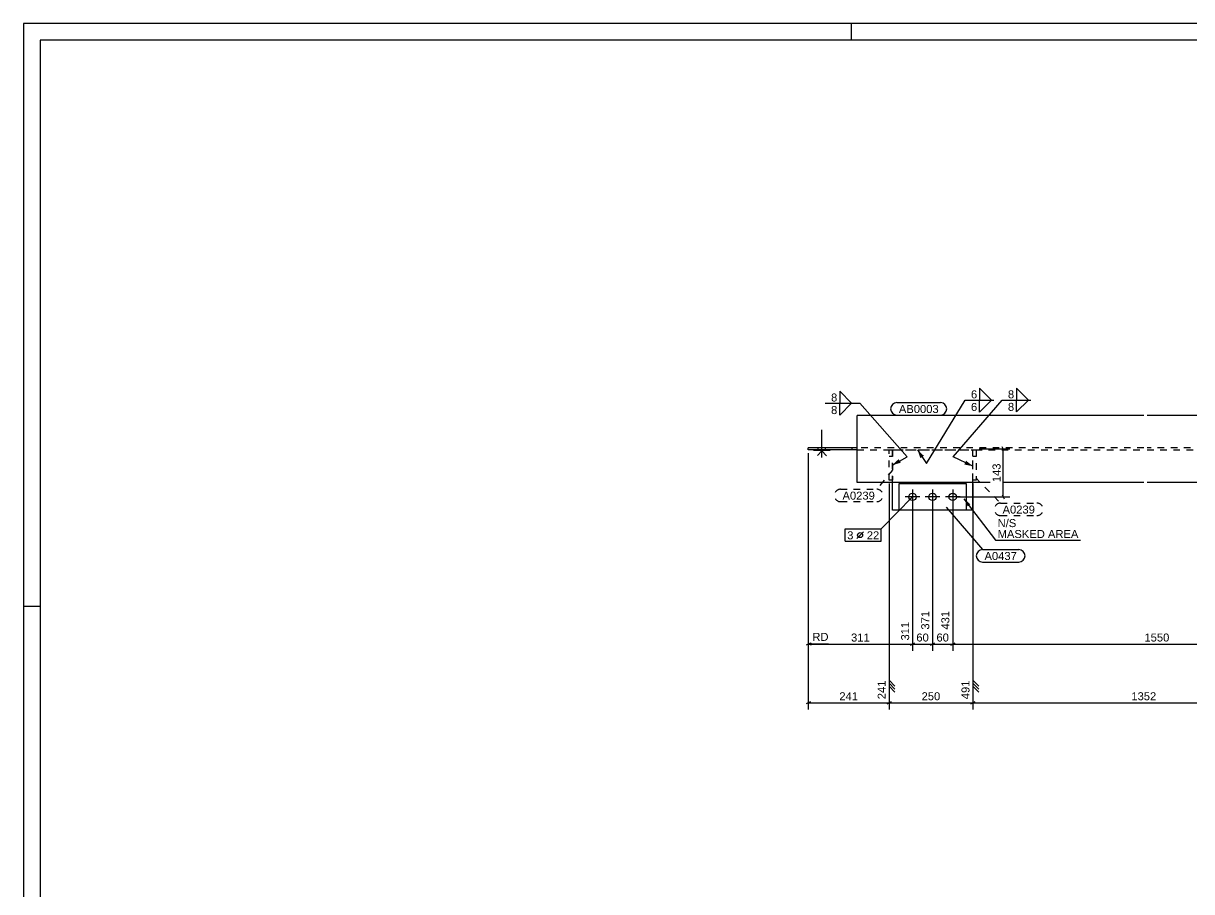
# Model space of a CAD drawing. Header units: millimetres. Extents: x -232 to 609, y -265 to 329.
# Drawn here: x -231.7 to 116.8, y 69.9 to 328.9 of the extents above; entities that cross this region are included whole.
import ezdxf

# ---------------------------------------------------------------- set-up
doc = ezdxf.new("R2010")
doc.units = ezdxf.units.MM
doc.linetypes.add('DXK_LINE_DOT2', pattern=[3.9198, 1.9599, -1.9599])
doc.styles.add('Arial', font='ARIAL.TTF', dxfattribs={"height": 0.2})

# ---------------------------------------------------------------- blocks, each defined once
blk = doc.blocks.new('Unknown-43780186-1158')
at = {"color": 5, "linetype": 'Continuous'}
for p, q in [((609.27, 328.9), (-231.73, 328.9)), ((-231.73, 328.9), (-231.73, -265.1)), ((604.27, 323.9), (-226.73, 323.9)), ((-226.73, 323.9), (-226.73, -260.1))]:
    blk.add_line(p, q, dxfattribs=at)
at = {"color": 7, "linetype": 'Continuous'}
for p, q in [((15.27, 323.9), (15.27, 328.9)), ((-226.73, 154.9), (-231.73, 154.9))]:
    blk.add_line(p, q, dxfattribs=at)
blk = doc.blocks.new('Part-43780186-25997 - 1207')
at = {"color": 7, "linetype": 'DXK_LINE_DOT2'}
for p, q in [((51.5, 192.62), (51.5, 201.62)), ((51.5, 201.62), (52.5, 201.62)), ((52.5, 199.72), (51.5, 199.72)), ((52.5, 201.62), (52.5, 192.62)), ((52.5, 192.62), (51.5, 192.62))]:
    blk.add_line(p, q, dxfattribs=at)
blk = doc.blocks.new('Bolt-43780186-1389 - 1207')
at = {"color": 3, "linetype": 'Continuous'}
for p, q in [((6.42, 199.37), (6.42, 207.62)), ((6.42, 199.37), (6.42, 207.62)), ((5.32, 201.62), (5.32, 202.27)), ((5.32, 201.62), (5.32, 202.27)), ((7.52, 201.62), (7.52, 202.27)), ((7.52, 201.62), (7.52, 202.27))]:
    blk.add_line(p, q, dxfattribs=at)
blk = doc.blocks.new('Surfacing-43780186-1254 - 1207')
at = {"color": 7, "linetype": 'Continuous'}
for p, q in [((3.93, 201.62), (3.93, 201.57)), ((3.93, 201.57), (8.93, 201.57)), ((8.93, 201.62), (8.93, 201.57))]:
    blk.add_line(p, q, dxfattribs=at)
at = {"color": 246, "linetype": 'DXK_LINE_DOT2'}
blk.add_line((3.93, 201.62), (8.93, 201.62), dxfattribs=at)
blk = doc.blocks.new('Part-43780186-25994 - 1207')
at = {"color": 7, "linetype": 'DXK_LINE_DOT2'}
for p, q in [((27.5, 191.95), (27.5, 201.62)), ((27.5, 201.62), (51.5, 201.62)), ((51.5, 191.95), (51.5, 201.62))]:
    blk.add_line(p, q, dxfattribs=at)
at = {"color": 2, "linetype": 'Continuous'}
for p, q in [((27.5, 183.62), (27.5, 191.95)), ((51.5, 183.62), (51.5, 191.95)), ((51.5, 183.62), (27.5, 183.62))]:
    blk.add_line(p, q, dxfattribs=at)
blk = doc.blocks.new('Part-43780186-1249 - 1207')
at = {"linetype": 'Continuous'}
blk.add_hatch(color=2, dxfattribs=at).paths.add_polyline_path([(261.1, 201.95), (260.3, 203.35), (261.9, 203.35)])
at = {"color": 2, "linetype": 'Continuous'}
for p, q in [((17, 191.95), (17, 211.95)), ((102.5, 211.95), (17, 211.95)), ((230.1, 211.95), (103.5, 211.95)), ((281.1, 211.95), (231.1, 211.95)), ((281.1, 191.95), (281.1, 211.95)), ((2.42, 201.62), (2.42, 202.27)), ((17, 202.27), (2.42, 202.27)), ((15.5, 201.62), (15.5, 202.27)), ((261.1, 201.95), (260.3, 203.35)), ((260.3, 203.35), (261.9, 203.35)), ((261.9, 203.35), (261.1, 201.95)), ((281.17, 202.27), (281.1, 202.27)), ((281.17, 202.27), (291.1, 202.27)), ((282.6, 201.62), (282.6, 202.27)), ((291.1, 202.27), (291.1, 201.62)), ((16.93, 201.62), (2.42, 201.62)), ((6.42, 201.32), (5.12, 200.02)), ((6.42, 201.32), (7.82, 199.92)), ((17, 201.62), (16.93, 201.62)), ((291.1, 201.62), (281.1, 201.62)), ((287.1, 201.32), (285.8, 200.02)), ((287.1, 201.32), (288.5, 199.92)), ((102.5, 191.95), (17, 191.95)), ((230.1, 191.95), (103.5, 191.95)), ((281.1, 191.95), (231.1, 191.95))]:
    blk.add_line(p, q, dxfattribs=at)
at = {"color": 7, "linetype": 'DXK_LINE_DOT2'}
for p, q in [((102.5, 202.27), (17, 202.27)), ((230.1, 202.27), (103.5, 202.27)), ((281.1, 202.27), (231.1, 202.27)), ((17, 201.62), (102.5, 201.62)), ((103.5, 201.62), (230.1, 201.62)), ((231.1, 201.62), (281.1, 201.62))]:
    blk.add_line(p, q, dxfattribs=at)
at = {"color": 2, "linetype": 'Continuous'}
blk.add_circle((261.1, 202.85), 1, dxfattribs=at)
blk = doc.blocks.new('Surfacing-43780186-1264 - 1207')
at = {"color": 7, "linetype": 'Continuous'}
for p, q in [((3.93, 201.62), (3.93, 201.57)), ((3.93, 201.57), (8.93, 201.57)), ((8.93, 201.62), (8.93, 201.57))]:
    blk.add_line(p, q, dxfattribs=at)
at = {"color": 246, "linetype": 'DXK_LINE_DOT2'}
blk.add_line((3.93, 201.62), (8.93, 201.62), dxfattribs=at)
blk = doc.blocks.new('Part-43780186-25998 - 1207')
at = {"color": 7, "linetype": 'DXK_LINE_DOT2'}
for p, q in [((26.5, 192.62), (26.5, 201.62)), ((26.5, 201.62), (27.5, 201.62)), ((27.5, 199.72), (26.5, 199.72)), ((27.5, 201.62), (27.5, 192.62)), ((27.5, 192.62), (26.5, 192.62))]:
    blk.add_line(p, q, dxfattribs=at)
blk = doc.blocks.new('Bolt-43780186-25999 - 1207')
at = {"color": 3, "linetype": 'Continuous'}
for p, q in [((33.5, 189.82), (33.5, 185.42)), ((39.5, 189.82), (39.5, 185.42)), ((45.5, 189.82), (45.5, 185.42)), ((35.7, 187.62), (31.3, 187.62)), ((41.7, 187.62), (37.3, 187.62)), ((47.7, 187.62), (43.3, 187.62))]:
    blk.add_line(p, q, dxfattribs=at)
for centre in [(33.5, 187.62), (39.5, 187.62), (45.5, 187.62)]:
    blk.add_circle(centre, 1.1, dxfattribs=at)
blk = doc.blocks.new('Surfacing-43780186-26005 - 1207')
at = {"color": 7, "linetype": 'Continuous'}
for p, q in [((29.5, 183.62), (29.5, 191.62)), ((29.5, 191.62), (49.5, 191.62)), ((49.5, 191.62), (49.5, 183.62)), ((49.5, 183.62), (29.5, 183.62))]:
    blk.add_line(p, q, dxfattribs=at)
blk = doc.blocks.new('StraightDimension-43780186-27583 - 1207')
at = {"color": 7, "linetype": 'Continuous'}
for p, q in [((60.87, 201.35), (60.27, 202.55)), ((53.41, 201.95), (62.57, 201.95)), ((60.57, 187.62), (60.57, 201.95)), ((60.27, 188.22), (60.87, 187.02)), ((46.5, 187.62), (62.57, 187.62))]:
    blk.add_line(p, q, dxfattribs=at)
at = {"color": 0}
blk.add_wipeout([(60.27, 198.07), (56.77, 198.07), (56.77, 191.51), (60.27, 191.51)], dxfattribs=at)
at = {"color": 7, "style": 'Arial'}
blk.add_text('143', height=2.388, rotation=90.0002, dxfattribs=at).set_placement((59.77, 192.01))
blk = doc.blocks.new('StraightDimension-43780186-27509 - 1207')
at = {"color": 7, "linetype": 'Continuous'}
for p, q in [((45.5, 186.62), (45.5, 141.67)), ((167.3, 173.45), (167.3, 141.67)), ((46.1, 143.97), (44.9, 143.37)), ((45.5, 143.67), (167.3, 143.67)), ((166.7, 143.37), (167.9, 143.97))]:
    blk.add_line(p, q, dxfattribs=at)
at = {"color": 0, "linetype": 'Continuous'}
blk.add_wipeout([(166.8, 152.68), (163.3, 152.68), (163.3, 144.27), (166.8, 144.27)], dxfattribs=at)
at = {"color": 0}
blk.add_wipeout([(110.61, 143.97), (110.61, 147.47), (102.19, 147.47), (102.19, 143.97)], dxfattribs=at)
at = {"color": 7, "linetype": 'Continuous', "style": 'Arial'}
blk.add_text('1981', height=2.388, rotation=90.0002, dxfattribs=at).set_placement((166.3, 144.77))
at = {"color": 7, "style": 'Arial'}
blk.add_text('1550', height=2.388, dxfattribs=at).set_placement((102.69, 144.47))
blk = doc.blocks.new('StraightDimension-43780186-27709 - 1207')
at = {"color": 7, "linetype": 'Continuous'}
for p, q in [((2.42, 200.62), (2.42, 124.15)), ((26.5, 191.62), (26.5, 124.15)), ((26.5, 132.9), (28.25, 131.15)), ((26.5, 132.9), (26.5, 129.4)), ((26.5, 132.03), (28.25, 130.28)), ((26.5, 131.15), (28.25, 129.4)), ((3.03, 126.45), (1.82, 125.85)), ((2.42, 126.15), (26.5, 126.15)), ((25.9, 125.85), (27.1, 126.45))]:
    blk.add_line(p, q, dxfattribs=at)
at = {"color": 0, "linetype": 'Continuous'}
blk.add_wipeout([(26, 133.31), (22.5, 133.31), (22.5, 126.75), (26, 126.75)], dxfattribs=at)
at = {"color": 0}
blk.add_wipeout([(17.74, 126.45), (17.74, 129.95), (11.18, 129.95), (11.18, 126.45)], dxfattribs=at)
at = {"color": 7, "linetype": 'Continuous', "style": 'Arial'}
blk.add_text('241', height=2.388, rotation=90.0002, dxfattribs=at).set_placement((25.5, 127.25))
at = {"color": 7, "style": 'Arial'}
blk.add_text('241', height=2.388, dxfattribs=at).set_placement((11.68, 126.95))
blk = doc.blocks.new('StraightDimension-43780186-27510 - 1207')
at = {"color": 7, "linetype": 'Continuous'}
for p, q in [((39.5, 186.62), (39.5, 141.67)), ((45.5, 186.62), (45.5, 141.67)), ((40.1, 143.97), (38.9, 143.37)), ((39.5, 143.67), (45.5, 143.67)), ((44.9, 143.37), (46.1, 143.97))]:
    blk.add_line(p, q, dxfattribs=at)
at = {"color": 0}
blk.add_wipeout([(44.85, 143.97), (44.85, 147.47), (40.15, 147.47), (40.15, 143.97)], dxfattribs=at)
at = {"color": 0, "linetype": 'Continuous'}
blk.add_wipeout([(45, 154.08), (41.5, 154.08), (41.5, 147.52), (45, 147.52)], dxfattribs=at)
at = {"color": 7, "linetype": 'Continuous', "style": 'Arial'}
blk.add_text('431', height=2.388, rotation=90.0002, dxfattribs=at).set_placement((44.5, 148.02))
at = {"color": 7, "style": 'Arial'}
blk.add_text('60', height=2.388, dxfattribs=at).set_placement((40.65, 144.47))
blk = doc.blocks.new('StraightDimension-43780186-27708 - 1207')
at = {"color": 7, "linetype": 'Continuous'}
for p, q in [((26.5, 191.62), (26.5, 124.15)), ((51.5, 191.62), (51.5, 124.15)), ((26.5, 132.9), (28.25, 131.15)), ((26.5, 132.9), (26.5, 129.4)), ((51.5, 132.9), (53.25, 131.15)), ((51.5, 132.9), (51.5, 129.4)), ((26.5, 132.03), (28.25, 130.28)), ((26.5, 131.15), (28.25, 129.4)), ((51.5, 132.03), (53.25, 130.28)), ((51.5, 131.15), (53.25, 129.4)), ((27.1, 126.45), (25.9, 125.85)), ((26.5, 126.15), (51.5, 126.15)), ((50.9, 125.85), (52.1, 126.45))]:
    blk.add_line(p, q, dxfattribs=at)
at = {"color": 0, "linetype": 'Continuous'}
blk.add_wipeout([(51, 133.31), (47.5, 133.31), (47.5, 126.75), (51, 126.75)], dxfattribs=at)
at = {"color": 0}
blk.add_wipeout([(42.28, 126.45), (42.28, 129.95), (35.72, 129.95), (35.72, 126.45)], dxfattribs=at)
at = {"color": 7, "linetype": 'Continuous', "style": 'Arial'}
blk.add_text('491', height=2.388, rotation=90.0002, dxfattribs=at).set_placement((50.5, 127.25))
at = {"color": 7, "style": 'Arial'}
blk.add_text('250', height=2.388, dxfattribs=at).set_placement((36.22, 126.95))
blk = doc.blocks.new('StraightDimension-43780186-27511 - 1207')
at = {"color": 7, "linetype": 'Continuous'}
for p, q in [((33.5, 186.62), (33.5, 141.67)), ((39.5, 186.62), (39.5, 141.67)), ((34.1, 143.97), (32.9, 143.37)), ((33.5, 143.67), (39.5, 143.67)), ((38.9, 143.37), (40.1, 143.97))]:
    blk.add_line(p, q, dxfattribs=at)
at = {"color": 0}
blk.add_wipeout([(38.85, 143.97), (38.85, 147.47), (34.15, 147.47), (34.15, 143.97)], dxfattribs=at)
at = {"color": 0, "linetype": 'Continuous'}
blk.add_wipeout([(39, 154.08), (35.5, 154.08), (35.5, 147.52), (39, 147.52)], dxfattribs=at)
at = {"color": 7, "linetype": 'Continuous', "style": 'Arial'}
blk.add_text('371', height=2.388, rotation=90.0002, dxfattribs=at).set_placement((38.5, 148.02))
at = {"color": 7, "style": 'Arial'}
blk.add_text('60', height=2.388, dxfattribs=at).set_placement((34.65, 144.47))
blk = doc.blocks.new('StraightDimension-43780186-27512 - 1207')
at = {"color": 7, "linetype": 'Continuous'}
for p, q in [((33.5, 186.62), (33.5, 141.67)), ((32.9, 143.37), (34.1, 143.97))]:
    blk.add_line(p, q, dxfattribs=at)
at = {"color": 0, "linetype": 'Continuous'}
blk.add_wipeout([(8.94, 144.17), (8.94, 147.67), (3.13, 147.67), (3.13, 144.17)], dxfattribs=at)
at = {"color": 7, "linetype": 'Continuous'}
for p, q in [((2.42, 200.62), (2.42, 141.67)), ((2.42, 200.62), (2.42, 141.67)), ((3.03, 143.97), (1.82, 143.37)), ((3.42, 143.92), (2.42, 143.67)), ((2.42, 143.67), (33.5, 143.67)), ((3.42, 143.42), (2.42, 143.67)), ((8.44, 143.67), (2.42, 143.67))]:
    blk.add_line(p, q, dxfattribs=at)
at = {"color": 7, "linetype": 'Continuous', "style": 'Arial'}
blk.add_text('RD', height=2.388, dxfattribs=at).set_placement((3.63, 144.67))
at = {"color": 0, "linetype": 'Continuous'}
blk.add_wipeout([(33, 150.83), (29.5, 150.83), (29.5, 144.27), (33, 144.27)], dxfattribs=at)
at = {"color": 0}
blk.add_wipeout([(21.24, 143.97), (21.24, 147.47), (14.68, 147.47), (14.68, 143.97)], dxfattribs=at)
at = {"color": 7, "linetype": 'Continuous', "style": 'Arial'}
blk.add_text('311', height=2.388, rotation=90.0002, dxfattribs=at).set_placement((32.5, 144.77))
at = {"color": 7, "style": 'Arial'}
blk.add_text('311', height=2.388, dxfattribs=at).set_placement((15.18, 144.47))
blk = doc.blocks.new('StraightDimension-43780186-27707 - 1207')
at = {"color": 7, "linetype": 'Continuous'}
for p, q in [((51.5, 191.62), (51.5, 124.15)), ((153.5, 191.62), (153.5, 124.15)), ((51.5, 132.9), (53.25, 131.15)), ((51.5, 132.9), (51.5, 129.4)), ((153.5, 132.9), (155.25, 131.15)), ((153.5, 132.9), (153.5, 129.4)), ((51.5, 132.03), (53.25, 130.28)), ((51.5, 131.15), (53.25, 129.4)), ((153.5, 132.03), (155.25, 130.28)), ((153.5, 131.15), (155.25, 129.4)), ((52.1, 126.45), (50.9, 125.85)), ((51.5, 126.15), (153.5, 126.15)), ((152.9, 125.85), (154.1, 126.45))]:
    blk.add_line(p, q, dxfattribs=at)
at = {"color": 0, "linetype": 'Continuous'}
blk.add_wipeout([(153, 135.16), (149.5, 135.16), (149.5, 126.75), (153, 126.75)], dxfattribs=at)
at = {"color": 0}
blk.add_wipeout([(106.71, 126.45), (106.71, 129.95), (98.29, 129.95), (98.29, 126.45)], dxfattribs=at)
at = {"color": 7, "linetype": 'Continuous', "style": 'Arial'}
blk.add_text('1843', height=2.388, rotation=90.0002, dxfattribs=at).set_placement((152.5, 127.25))
at = {"color": 7, "style": 'Arial'}
blk.add_text('1352', height=2.388, dxfattribs=at).set_placement((98.79, 126.95))
blk = doc.blocks.new('Mark-43780186-1246 - 1207')
at = {"color": 0}
blk.add_wipeout([(41.29, 212.65), (41.29, 215.15), (29.44, 215.15), (29.44, 212.65)], dxfattribs=at)
blk.add_wipeout([(41.29, 212.65), (41.29, 215.15), (29.44, 215.15), (29.44, 212.65)], dxfattribs=at)
at = {"color": 3, "linetype": 'Continuous'}
for p, q in [((28.84, 215.75), (41.89, 215.75)), ((28.84, 212.05), (41.89, 212.05))]:
    blk.add_line(p, q, dxfattribs=at)
for centre, start, end in [((28.84, 213.9), 90, 270), ((41.89, 213.9), 270, 90)]:
    blk.add_arc(centre, 1.85, start, end, dxfattribs=at)
at = {"color": 3, "style": 'Arial'}
blk.add_text('AB0003', height=2.388, dxfattribs=at).set_placement((29.44, 212.65))
blk = doc.blocks.new('WeldMark-43780186-14926 - 1207')
at = {"linetype": 'Continuous'}
blk.add_hatch(color=3, dxfattribs=at).paths.add_polyline_path([(35.85, 199.19), (35, 201.62), (36.9, 199.88)])
at = {"color": 3, "linetype": 'Continuous'}
blk.add_line((35, 201.62), (37.68, 197.54), dxfattribs=at)
at = {"color": 0}
blk.add_wipeout([(52.99, 216.81), (52.99, 219.71), (50.74, 219.71), (50.74, 216.81)], dxfattribs=at)
at = {"color": 3, "linetype": 'Continuous'}
for p, q in [((57.08, 216.51), (53.51, 220.09)), ((53.51, 220.09), (53.51, 216.51)), ((53.51, 216.51), (57.08, 216.51))]:
    blk.add_line(p, q, dxfattribs=at)
at = {"color": 0, "linetype": 'Continuous'}
blk.add_wipeout([(52.99, 213.06), (52.99, 215.96), (50.74, 215.96), (50.74, 213.06)], dxfattribs=at)
at = {"color": 3, "linetype": 'Continuous'}
for p, q in [((37.68, 197.54), (49.19, 216.51)), ((49.19, 216.51), (57.79, 216.51)), ((53.51, 216.51), (57.08, 216.51)), ((57.08, 216.51), (53.51, 212.94)), ((53.51, 212.94), (53.51, 216.51))]:
    blk.add_line(p, q, dxfattribs=at)
at = {"color": 3, "style": 'Arial'}
blk.add_text('6', height=2.39, dxfattribs=at).set_placement((50.94, 217.01))
at = {"color": 3, "linetype": 'Continuous', "style": 'Arial'}
blk.add_text('6', height=2.39, dxfattribs=at).set_placement((50.94, 213.26))
blk = doc.blocks.new('WeldMark-43780186-27922 - 1207')
at = {"linetype": 'Continuous'}
blk.add_hatch(color=3, dxfattribs=at).paths.add_polyline_path([(29.98, 197.81), (27.5, 197.12), (29.37, 198.9)])
at = {"color": 3, "linetype": 'Continuous'}
for p, q in [((31.9, 199.62), (17.81, 215.58)), ((27.5, 197.12), (31.9, 199.62))]:
    blk.add_line(p, q, dxfattribs=at)
at = {"color": 0}
blk.add_wipeout([(11.26, 215.88), (11.26, 218.78), (9.01, 218.78), (9.01, 215.88)], dxfattribs=at)
at = {"color": 3, "linetype": 'Continuous'}
for p, q in [((15.35, 215.58), (11.78, 219.15)), ((11.78, 219.15), (11.78, 215.58)), ((11.78, 215.58), (15.35, 215.58))]:
    blk.add_line(p, q, dxfattribs=at)
at = {"color": 0, "linetype": 'Continuous'}
blk.add_wipeout([(11.26, 212.13), (11.26, 215.03), (9.01, 215.03), (9.01, 212.13)], dxfattribs=at)
at = {"color": 3, "linetype": 'Continuous'}
for p, q in [((7.46, 215.58), (17.81, 215.58)), ((11.78, 215.58), (15.35, 215.58)), ((15.35, 215.58), (11.78, 212.01)), ((11.78, 212.01), (11.78, 215.58))]:
    blk.add_line(p, q, dxfattribs=at)
at = {"color": 3, "style": 'Arial'}
blk.add_text('8', height=2.39, dxfattribs=at).set_placement((9.21, 216.08))
at = {"color": 3, "linetype": 'Continuous', "style": 'Arial'}
blk.add_text('8', height=2.39, dxfattribs=at).set_placement((9.21, 212.33))
blk = doc.blocks.new('Mark-43780186-26105 - 1207')
at = {"color": 0}
blk.add_wipeout([(64.62, 168.79), (64.62, 171.29), (54.98, 171.29), (54.98, 168.79)], dxfattribs=at)
blk.add_wipeout([(64.62, 168.79), (64.62, 171.29), (54.98, 171.29), (54.98, 168.79)], dxfattribs=at)
at = {"color": 3, "linetype": 'Continuous'}
for p, q in [((43.58, 184.6), (54.38, 171.89)), ((54.38, 171.89), (65.22, 171.89)), ((54.38, 168.19), (65.22, 168.19))]:
    blk.add_line(p, q, dxfattribs=at)
for centre, start, end in [((54.38, 170.04), 90, 270), ((65.22, 170.04), 270, 90)]:
    blk.add_arc(centre, 1.85, start, end, dxfattribs=at)
at = {"color": 3, "style": 'Arial'}
blk.add_text('A0437', height=2.388, dxfattribs=at).set_placement((54.98, 168.79))
blk = doc.blocks.new('Mark-43780186-27891 - 1207')
at = {"color": 0}
blk.add_wipeout([(70.01, 182.65), (70.01, 185.15), (60.37, 185.15), (60.37, 182.65)], dxfattribs=at)
blk.add_wipeout([(70.01, 182.65), (70.01, 185.15), (60.37, 185.15), (60.37, 182.65)], dxfattribs=at)
at = {"color": 3, "linetype": 'DXK_LINE_DOT2'}
for p, q in [((52.36, 193.34), (59.77, 185.75)), ((59.77, 185.75), (70.61, 185.75)), ((59.77, 182.05), (70.61, 182.05))]:
    blk.add_line(p, q, dxfattribs=at)
for centre, start, end in [((59.77, 183.9), 90, 270), ((70.61, 183.9), 270, 90)]:
    blk.add_arc(centre, 1.85, start, end, dxfattribs=at)
at = {"color": 3, "style": 'Arial'}
blk.add_text('A0239', height=2.388, dxfattribs=at).set_placement((60.37, 182.65))
blk = doc.blocks.new('Text-43780186-27605 - 1207')
at = {"linetype": 'Continuous'}
blk.add_hatch(color=7, dxfattribs=at).paths.add_polyline_path([(49.97, 184.8), (48.85, 187.09), (50.77, 185.41)])
at = {"color": 0, "linetype": 'Continuous'}
blk.add_wipeout([(82.97, 175.36), (82.97, 177.86), (58.9, 177.86), (58.9, 175.36)], dxfattribs=at)
at = {"color": 7, "linetype": 'Continuous'}
blk.add_line((58.3, 174.76), (83.57, 174.76), dxfattribs=at)
at = {"color": 0, "linetype": 'Continuous'}
blk.add_wipeout([(64.46, 178.61), (64.46, 181.11), (58.9, 181.11), (58.9, 178.61)], dxfattribs=at)
at = {"color": 7, "linetype": 'Continuous'}
blk.add_line((48.85, 187.09), (58.3, 174.76), dxfattribs=at)
at = {"color": 7, "linetype": 'Continuous', "style": 'Arial'}
for s, height, p in [('N/', 2.388, (58.9, 178.61)), ('MASKED AREA', 2.3877, (58.9, 175.36)), ('S', 2.39, (62.24, 178.61))]:
    blk.add_text(s, height=height, dxfattribs=at).set_placement(p)
blk = doc.blocks.new('Mark-43780186-26104 - 1207')
at = {"color": 0}
blk.add_wipeout([(15.87, 174.97), (15.87, 177.47), (14.02, 177.47), (14.02, 174.97)], dxfattribs=at)
blk.add_wipeout([(15.87, 174.97), (15.87, 177.47), (14.02, 177.47), (14.02, 174.97)], dxfattribs=at)
at = {"color": 3, "linetype": 'Continuous'}
blk.add_line((13.42, 174.37), (13.42, 178.07), dxfattribs=at)
at = {"color": 0}
blk.add_wipeout([(19.12, 174.97), (19.12, 177.47), (16.62, 177.47), (16.62, 174.97)], dxfattribs=at)
at = {"color": 3, "style": 'Arial'}
blk.add_text('3', height=2.39, dxfattribs=at).set_placement((14.02, 174.97))
at = {"color": 0}
blk.add_wipeout([(23.58, 174.97), (23.58, 177.47), (19.87, 177.47), (19.87, 174.97)], dxfattribs=at)
blk.add_wipeout([(23.58, 174.97), (23.58, 177.47), (19.87, 177.47), (19.87, 174.97)], dxfattribs=at)
at = {"color": 3, "linetype": 'Continuous'}
for p, q in [((33.5, 187.62), (24.18, 178.07)), ((13.42, 178.07), (24.18, 178.07)), ((24.18, 174.37), (24.18, 178.07)), ((13.42, 174.37), (24.18, 174.37)), ((16.87, 175.22), (18.87, 177.22))]:
    blk.add_line(p, q, dxfattribs=at)
blk.add_circle((17.87, 176.22), 0.75, dxfattribs=at)
at = {"color": 3, "style": 'Arial'}
blk.add_text('22', height=2.388, dxfattribs=at).set_placement((19.87, 174.97))
blk = doc.blocks.new('Mark-43780186-27887 - 1207')
at = {"color": 0}
blk.add_wipeout([(22.25, 186.8), (22.25, 189.3), (12.62, 189.3), (12.62, 186.8)], dxfattribs=at)
blk.add_wipeout([(22.25, 186.8), (22.25, 189.3), (12.62, 189.3), (12.62, 186.8)], dxfattribs=at)
at = {"color": 3, "linetype": 'DXK_LINE_DOT2'}
for p, q in [((27.5, 195.62), (22.85, 189.9)), ((12.02, 189.9), (22.85, 189.9)), ((12.02, 186.2), (22.85, 186.2))]:
    blk.add_line(p, q, dxfattribs=at)
for centre, start, end in [((12.02, 188.05), 90, 270), ((22.85, 188.05), 270, 90)]:
    blk.add_arc(centre, 1.85, start, end, dxfattribs=at)
at = {"color": 3, "style": 'Arial'}
blk.add_text('A0239', height=2.388, dxfattribs=at).set_placement((12.62, 186.8))
blk = doc.blocks.new('WeldMark-43780186-27916 - 1207')
at = {"linetype": 'Continuous'}
blk.add_hatch(color=3, dxfattribs=at).paths.add_polyline_path([(49.5, 198.41), (51.5, 196.79), (48.97, 197.28)])
at = {"color": 3, "linetype": 'Continuous'}
blk.add_line((51.5, 196.79), (45.63, 199.53), dxfattribs=at)
at = {"color": 0}
blk.add_wipeout([(64.02, 216.83), (64.02, 219.73), (61.77, 219.73), (61.77, 216.83)], dxfattribs=at)
at = {"color": 3, "linetype": 'Continuous'}
for p, q in [((68.11, 216.53), (64.54, 220.1)), ((64.54, 220.1), (64.54, 216.53)), ((64.54, 216.53), (68.11, 216.53))]:
    blk.add_line(p, q, dxfattribs=at)
at = {"color": 0, "linetype": 'Continuous'}
blk.add_wipeout([(64.02, 213.08), (64.02, 215.98), (61.77, 215.98), (61.77, 213.08)], dxfattribs=at)
at = {"color": 3, "linetype": 'Continuous'}
for p, q in [((45.63, 199.53), (60.22, 216.53)), ((60.22, 216.53), (68.82, 216.53)), ((64.54, 216.53), (68.11, 216.53)), ((68.11, 216.53), (64.54, 212.96)), ((64.54, 212.96), (64.54, 216.53))]:
    blk.add_line(p, q, dxfattribs=at)
at = {"color": 3, "style": 'Arial'}
blk.add_text('8', height=2.39, dxfattribs=at).set_placement((61.97, 217.03))
at = {"color": 3, "linetype": 'Continuous', "style": 'Arial'}
blk.add_text('8', height=2.39, dxfattribs=at).set_placement((61.97, 213.28))

msp = doc.modelspace()

# ---------------------------------------------------------------- block references
for name in ['Unknown-43780186-1158', 'Part-43780186-1249 - 1207', 'Bolt-43780186-1389 - 1207', 'Surfacing-43780186-1254 - 1207', 'Surfacing-43780186-1264 - 1207', 'Part-43780186-25998 - 1207', 'Part-43780186-25994 - 1207', 'Part-43780186-25997 - 1207', 'Surfacing-43780186-26005 - 1207', 'Bolt-43780186-25999 - 1207']:
    msp.add_blockref(name, (0, 0))

# ---------------------------------------------------------------- next in the draw order: block references
for name in ['Mark-43780186-1246 - 1207', 'StraightDimension-43780186-27583 - 1207', 'StraightDimension-43780186-27709 - 1207']:
    msp.add_blockref(name, (0, 0))

# ---------------------------------------------------------------- next in the draw order: block references
msp.add_blockref('StraightDimension-43780186-27509 - 1207', (0, 0))

# ---------------------------------------------------------------- next in the draw order: block references
msp.add_blockref('StraightDimension-43780186-27510 - 1207', (0, 0))

# ---------------------------------------------------------------- next in the draw order: block references
msp.add_blockref('StraightDimension-43780186-27708 - 1207', (0, 0))

# ---------------------------------------------------------------- next in the draw order: block references
for name in ['StraightDimension-43780186-27707 - 1207', 'StraightDimension-43780186-27511 - 1207']:
    msp.add_blockref(name, (0, 0))

# ---------------------------------------------------------------- next in the draw order: block references
for name in ['StraightDimension-43780186-27512 - 1207', 'Mark-43780186-26105 - 1207']:
    msp.add_blockref(name, (0, 0))

# ---------------------------------------------------------------- next in the draw order: block references
for name in ['WeldMark-43780186-14926 - 1207', 'WeldMark-43780186-27922 - 1207', 'Mark-43780186-27891 - 1207', 'Mark-43780186-26104 - 1207']:
    msp.add_blockref(name, (0, 0))

# ---------------------------------------------------------------- next in the draw order: block references
for name in ['WeldMark-43780186-27916 - 1207', 'Mark-43780186-27887 - 1207', 'Text-43780186-27605 - 1207']:
    msp.add_blockref(name, (0, 0))

doc.saveas('drawing.dxf')
